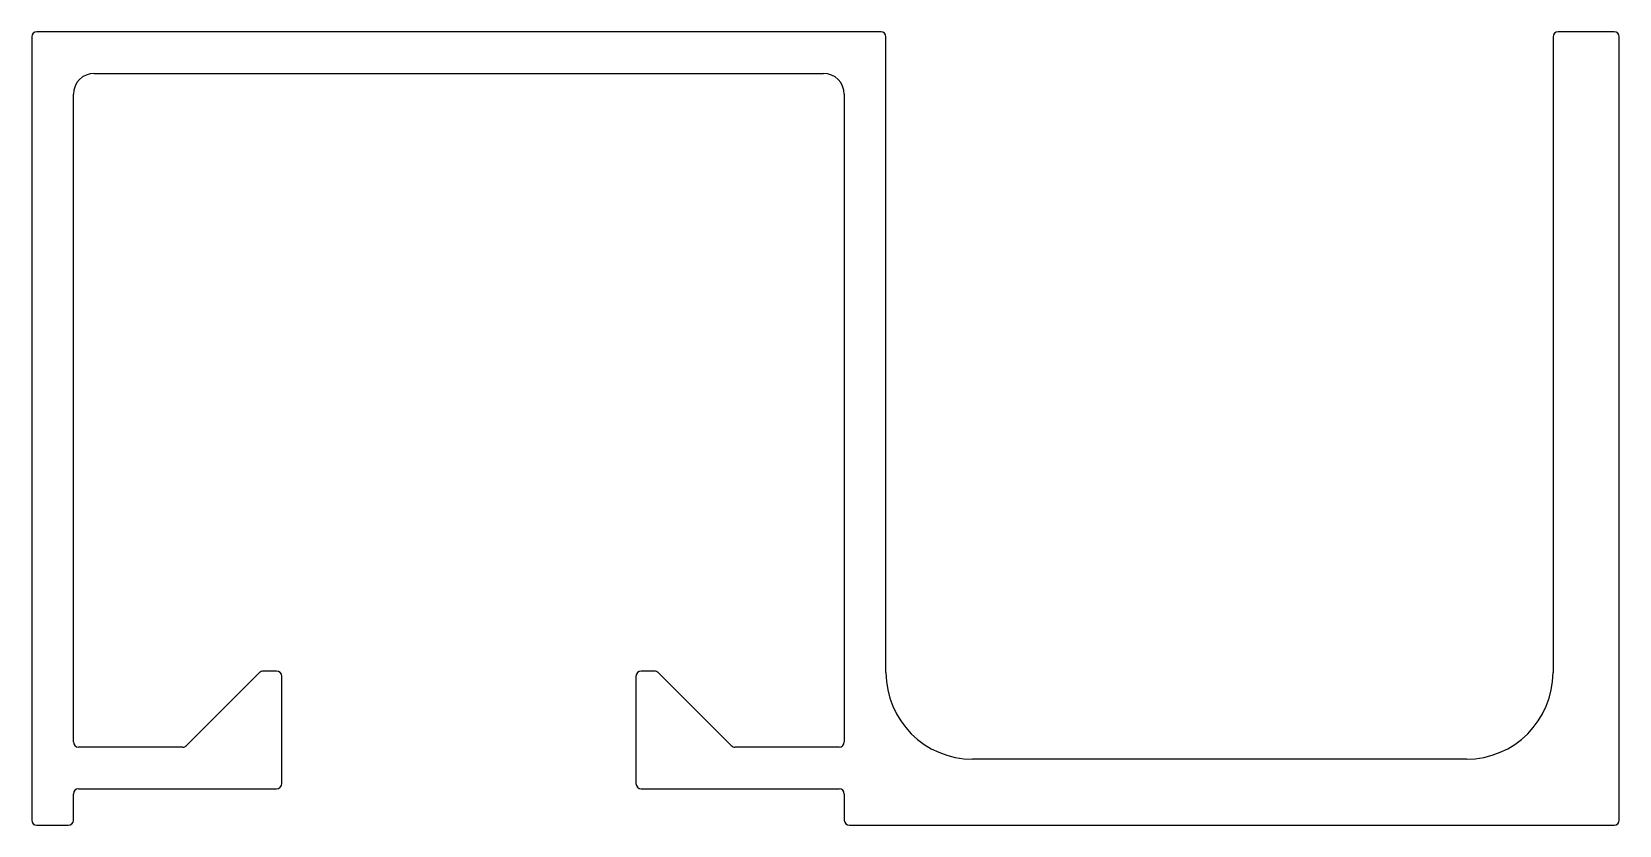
# Model space of a CAD drawing. Extents: x -37.7 to 38.5, y 6.4 to 44.5.
import ezdxf

# ---------------------------------------------------------------- set-up
doc = ezdxf.new("R2010")
doc.units = 0
doc.layers.get('0').update_dxf_attribs({"linetype": 'CONTINUOUS'})

msp = doc.modelspace()

# ---------------------------------------------------------------- linework, layer by layer
for p, q in [((-37.654, 44.244), (-37.654, 6.644)), ((3.096, 44.494), (-37.404, 44.494)), ((3.346, 13.728), (3.346, 44.244)), ((35.371, 44.244), (35.371, 13.728)), ((38.296, 44.494), (35.621, 44.494)), ((38.546, 6.644), (38.546, 44.244)), ((-34.656, 42.494), (0.347, 42.494)), ((-35.654, 10.394), (-35.654, 41.495)), ((1.346, 41.495), (1.346, 10.394)), ((-26.728, 13.721), (-30.231, 10.217)), ((-25.904, 13.794), (-26.551, 13.794)), ((-7.758, 13.794), (-8.404, 13.794)), ((-4.078, 10.217), (-7.581, 13.721)), ((-25.654, 8.394), (-25.654, 13.544)), ((-8.654, 13.544), (-8.654, 8.394)), ((-30.408, 10.144), (-35.404, 10.144)), ((1.096, 10.144), (-3.901, 10.144)), ((31.211, 9.569), (7.505, 9.569)), ((-35.654, 6.644), (-35.654, 7.894)), ((-35.404, 8.144), (-25.904, 8.144)), ((-8.404, 8.144), (1.096, 8.144)), ((1.346, 7.894), (1.346, 6.644)), ((-37.404, 6.394), (-35.904, 6.394)), ((1.596, 6.394), (38.296, 6.394))]:
    msp.add_line(p, q)
for centre, radius, start, end in [((-37.404, 44.244), 0.25, 90, 180), ((3.096, 44.244), 0.25, 360, 90), ((35.621, 44.244), 0.25, 90, 180), ((38.296, 44.244), 0.25, 0, 90), ((-34.656, 41.495), 0.998, 90, 180), ((0.347, 41.495), 0.998, 360, 90), ((-26.551, 13.544), 0.25, 90, 135), ((-25.904, 13.544), 0.25, 0, 90), ((-8.404, 13.544), 0.25, 90, 180), ((-7.758, 13.544), 0.25, 45, 90), ((7.505, 13.728), 4.159, 180, 270), ((31.211, 13.728), 4.159, 270, 0), ((-35.404, 10.394), 0.25, 180, 270), ((-30.408, 10.394), 0.25, 270, 315), ((-3.901, 10.394), 0.25, 225, 270), ((1.096, 10.394), 0.25, 270, 0), ((-25.904, 8.394), 0.25, 270, 0), ((-8.404, 8.394), 0.25, 180, 270), ((-35.404, 7.894), 0.25, 90, 180), ((1.096, 7.894), 0.25, 0, 90), ((-37.404, 6.644), 0.25, 180, 270), ((-35.904, 6.644), 0.25, 270, 0), ((1.596, 6.644), 0.25, 180, 270), ((38.296, 6.644), 0.25, 270, 0)]:
    msp.add_arc(centre, radius, start, end)

doc.saveas('drawing.dxf')
